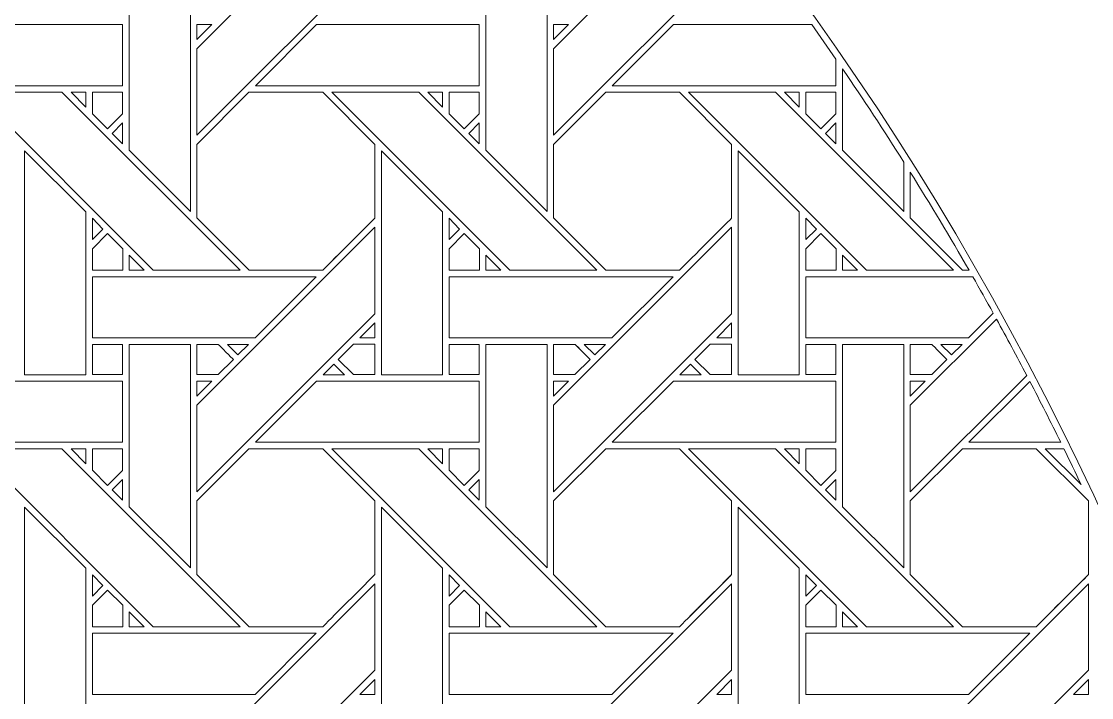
# Model space of a CAD drawing. Header units: inches. Extents: x 3.4 to 21.4, y 0.1 to 18.1.
# Drawn here: x 16.898 to 19.744, y 11.99 to 13.789 of the extents above; entities that cross this region are included whole.
import ezdxf

# ---------------------------------------------------------------- set-up
doc = ezdxf.new("R2010")
doc.units = ezdxf.units.IN
doc.header["$MEASUREMENT"] = 0
doc.layers.add('Design', color=7, linetype='Continuous', lineweight=0)

msp = doc.modelspace()

# ---------------------------------------------------------------- linework, layer by layer
at = {"layer": 'Design'}
for points, knots in [([(12.3829, 18.0948), (7.4123, 18.0948), (3.3829, 14.0653), (3.3829, 9.0948), (3.3829, 4.1242), (7.4123, 0.0948), (12.3829, 0.0948), (17.3534, 0.0948), (21.3829, 4.1242), (21.3829, 9.0948), (21.3829, 14.0653), (17.3534, 18.0948), (12.3829, 18.0948)], [0, 0, 0, 0, 1, 1, 1, 2, 2, 2, 3, 3, 3, 4, 4, 4, 4]), ([(12.3829, 17.2202), (7.8953, 17.2202), (4.2574, 13.5823), (4.2574, 9.0948), (4.2574, 4.6072), (7.8953, 0.9693), (12.3829, 0.9693), (16.8704, 0.9693), (20.5083, 4.6072), (20.5083, 9.0948), (20.5083, 13.5823), (16.8704, 17.2202), (12.3829, 17.2202)], [0, 0, 0, 0, 1, 1, 1, 2, 2, 2, 3, 3, 3, 4, 4, 4, 4]), ([(17.8377, 13.9603), (17.8377, 13.9603), (17.364, 13.4866), (17.364, 13.4866), (17.364, 13.4866), (17.364, 13.7167), (17.364, 13.7167), (17.364, 13.7167), (17.8377, 14.1903), (17.8377, 14.1903), (17.8377, 14.1903), (17.8377, 13.9603), (17.8377, 13.9603)], [0, 0, 0, 0, 1, 1, 1, 2, 2, 2, 3, 3, 3, 4, 4, 4, 4]), ([(18.7864, 14.0676), (18.7864, 14.0676), (18.7864, 13.9603), (18.7864, 13.9603), (18.7864, 13.9603), (18.3128, 13.4866), (18.3128, 13.4866), (18.3128, 13.4866), (18.3128, 13.7167), (18.3128, 13.7167), (18.3128, 13.7167), (18.7324, 14.1363), (18.7324, 14.1363), (18.7505, 14.1135), (18.7685, 14.0906), (18.7864, 14.0676)], [0, 0, 0, 0, 1, 1, 1, 2, 2, 2, 3, 3, 3, 4, 4, 4, 5, 5, 5, 5]), ([(17.184, 13.4466), (17.184, 13.4466), (17.184, 13.8788), (17.184, 13.8788), (17.184, 13.8788), (17.3469, 13.8788), (17.3469, 13.8788), (17.3469, 13.8788), (17.3469, 13.2837), (17.3469, 13.2837), (17.3469, 13.2837), (17.184, 13.4466), (17.184, 13.4466)], [0, 0, 0, 0, 1, 1, 1, 2, 2, 2, 3, 3, 3, 4, 4, 4, 4]), ([(18.2956, 13.2837), (18.2956, 13.2837), (18.1327, 13.4466), (18.1327, 13.4466), (18.1327, 13.4466), (18.1327, 13.8788), (18.1327, 13.8788), (18.1327, 13.8788), (18.2956, 13.8788), (18.2956, 13.8788), (18.2956, 13.8788), (18.2956, 13.2837), (18.2956, 13.2837)], [0, 0, 0, 0, 1, 1, 1, 2, 2, 2, 3, 3, 3, 4, 4, 4, 4]), ([(17.1664, 13.7809), (17.1664, 13.7809), (17.1664, 13.6181), (17.1664, 13.6181), (17.1664, 13.6181), (16.5711, 13.6181), (16.5711, 13.6181), (16.5711, 13.6181), (16.734, 13.7809), (16.734, 13.7809), (16.734, 13.7809), (17.1664, 13.7809), (17.1664, 13.7809)], [0, 0, 0, 0, 1, 1, 1, 2, 2, 2, 3, 3, 3, 4, 4, 4, 4]), ([(17.4039, 13.7809), (17.4039, 13.7809), (17.364, 13.7411), (17.364, 13.7411), (17.364, 13.7411), (17.364, 13.7809), (17.364, 13.7809), (17.364, 13.7809), (17.4039, 13.7809), (17.4039, 13.7809)], [0, 0, 0, 0, 1, 1, 1, 2, 2, 2, 3, 3, 3, 3]), ([(18.1152, 13.7809), (18.1152, 13.7809), (18.1152, 13.6181), (18.1152, 13.6181), (18.1152, 13.6181), (17.5199, 13.6181), (17.5199, 13.6181), (17.5199, 13.6181), (17.6827, 13.7809), (17.6827, 13.7809), (17.6827, 13.7809), (18.1152, 13.7809), (18.1152, 13.7809)], [0, 0, 0, 0, 1, 1, 1, 2, 2, 2, 3, 3, 3, 4, 4, 4, 4]), ([(18.3526, 13.7809), (18.3526, 13.7809), (18.3128, 13.7411), (18.3128, 13.7411), (18.3128, 13.7411), (18.3128, 13.7809), (18.3128, 13.7809), (18.3128, 13.7809), (18.3526, 13.7809), (18.3526, 13.7809)], [0, 0, 0, 0, 1, 1, 1, 2, 2, 2, 3, 3, 3, 3]), ([(19.0639, 13.6888), (19.0639, 13.6888), (19.0639, 13.6181), (19.0639, 13.6181), (19.0639, 13.6181), (18.4686, 13.6181), (18.4686, 13.6181), (18.4686, 13.6181), (18.6314, 13.7809), (18.6314, 13.7809), (18.6314, 13.7809), (18.9996, 13.7809), (18.9996, 13.7809), (19.0212, 13.7504), (19.0426, 13.7197), (19.0639, 13.6888)], [0, 0, 0, 0, 1, 1, 1, 2, 2, 2, 3, 3, 3, 4, 4, 4, 5, 5, 5, 5]), ([(19.0814, 13.6632), (19.1372, 13.5816), (19.1915, 13.4989), (19.2443, 13.4152), (19.2443, 13.4152), (19.2443, 13.2837), (19.2443, 13.2837), (19.2443, 13.2837), (19.0814, 13.4466), (19.0814, 13.4466), (19.0814, 13.4466), (19.0814, 13.6632), (19.0814, 13.6632)], [0, 0, 0, 0, 1, 1, 1, 2, 2, 2, 3, 3, 3, 4, 4, 4, 4]), ([(17.479, 13.1273), (17.479, 13.1273), (17.248, 13.1273), (17.248, 13.1273), (17.248, 13.1273), (16.7745, 13.601), (16.7745, 13.601), (16.7745, 13.601), (17.0054, 13.601), (17.0054, 13.601), (17.0054, 13.601), (17.479, 13.1273), (17.479, 13.1273)], [0, 0, 0, 0, 1, 1, 1, 2, 2, 2, 3, 3, 3, 4, 4, 4, 4]), ([(17.0295, 13.601), (17.0295, 13.601), (17.069, 13.601), (17.069, 13.601), (17.069, 13.601), (17.069, 13.5611), (17.069, 13.5611), (17.069, 13.5611), (17.0295, 13.601), (17.0295, 13.601)], [0, 0, 0, 0, 1, 1, 1, 2, 2, 2, 3, 3, 3, 3]), ([(17.1665, 13.601), (17.1665, 13.601), (17.1665, 13.5434), (17.1665, 13.5434), (17.1665, 13.5434), (17.1265, 13.5035), (17.1265, 13.5035), (17.1265, 13.5035), (17.0862, 13.5438), (17.0862, 13.5438), (17.0862, 13.5438), (17.0862, 13.601), (17.0862, 13.601), (17.0862, 13.601), (17.1665, 13.601), (17.1665, 13.601)], [0, 0, 0, 0, 1, 1, 1, 2, 2, 2, 3, 3, 3, 4, 4, 4, 5, 5, 5, 5]), ([(17.1265, 13.5035), (17.1265, 13.5035), (17.0862, 13.5438), (17.0862, 13.5438), (17.0862, 13.5438), (17.0862, 13.601), (17.0862, 13.601), (17.0862, 13.601), (17.1665, 13.601), (17.1665, 13.601), (17.1665, 13.601), (17.1665, 13.5434), (17.1665, 13.5434), (17.1665, 13.5434), (17.1265, 13.5035), (17.1265, 13.5035)], [0, 0, 0, 0, 1, 1, 1, 2, 2, 2, 3, 3, 3, 4, 4, 4, 5, 5, 5, 5]), ([(17.5028, 13.601), (17.5028, 13.601), (17.699, 13.601), (17.699, 13.601), (17.699, 13.601), (17.8377, 13.4623), (17.8377, 13.4623), (17.8377, 13.4623), (17.8377, 13.2661), (17.8377, 13.2661), (17.8199, 13.2481), (17.708, 13.1364), (17.699, 13.1274), (17.699, 13.1274), (17.5033, 13.1274), (17.5033, 13.1274), (17.5033, 13.1274), (17.3641, 13.2666), (17.3641, 13.2666), (17.3641, 13.2666), (17.3641, 13.4623), (17.3641, 13.4623), (17.3641, 13.4623), (17.5028, 13.601), (17.5028, 13.601)], [0, 0, 0, 0, 1, 1, 1, 2, 2, 2, 3, 3, 3, 4, 4, 4, 5, 5, 5, 6, 6, 6, 7, 7, 7, 8, 8, 8, 8]), ([(17.8377, 13.2661), (17.8201, 13.2483), (17.7081, 13.1365), (17.699, 13.1274), (17.699, 13.1274), (17.5033, 13.1274), (17.5033, 13.1274), (17.5033, 13.1274), (17.3641, 13.2666), (17.3641, 13.2666), (17.3641, 13.2666), (17.3641, 13.4623), (17.3641, 13.4623), (17.3641, 13.4623), (17.5028, 13.601), (17.5028, 13.601), (17.5028, 13.601), (17.699, 13.601), (17.699, 13.601), (17.699, 13.601), (17.8377, 13.4623), (17.8377, 13.4623), (17.8377, 13.4623), (17.8377, 13.2661), (17.8377, 13.2661)], [0, 0, 0, 0, 1, 1, 1, 2, 2, 2, 3, 3, 3, 4, 4, 4, 5, 5, 5, 6, 6, 6, 7, 7, 7, 8, 8, 8, 8]), ([(18.4278, 13.1273), (18.4278, 13.1273), (18.1968, 13.1273), (18.1968, 13.1273), (18.1968, 13.1273), (17.7232, 13.601), (17.7232, 13.601), (17.7232, 13.601), (17.9541, 13.601), (17.9541, 13.601), (17.9541, 13.601), (18.4278, 13.1273), (18.4278, 13.1273)], [0, 0, 0, 0, 1, 1, 1, 2, 2, 2, 3, 3, 3, 4, 4, 4, 4]), ([(18.0177, 13.601), (18.0177, 13.601), (18.0177, 13.5611), (18.0177, 13.5611), (18.0177, 13.5611), (17.9783, 13.601), (17.9783, 13.601), (17.9783, 13.601), (18.0177, 13.601), (18.0177, 13.601)], [0, 0, 0, 0, 1, 1, 1, 2, 2, 2, 3, 3, 3, 3]), ([(18.1152, 13.601), (18.1152, 13.601), (18.1152, 13.5434), (18.1152, 13.5434), (18.1152, 13.5434), (18.0753, 13.5035), (18.0753, 13.5035), (18.0753, 13.5035), (18.0349, 13.5438), (18.0349, 13.5438), (18.0349, 13.5438), (18.0349, 13.601), (18.0349, 13.601), (18.0349, 13.601), (18.1152, 13.601), (18.1152, 13.601)], [0, 0, 0, 0, 1, 1, 1, 2, 2, 2, 3, 3, 3, 4, 4, 4, 5, 5, 5, 5]), ([(18.0753, 13.5035), (18.0753, 13.5035), (18.0349, 13.5438), (18.0349, 13.5438), (18.0349, 13.5438), (18.0349, 13.601), (18.0349, 13.601), (18.0349, 13.601), (18.1152, 13.601), (18.1152, 13.601), (18.1152, 13.601), (18.1152, 13.5434), (18.1152, 13.5434), (18.1152, 13.5434), (18.0753, 13.5035), (18.0753, 13.5035)], [0, 0, 0, 0, 1, 1, 1, 2, 2, 2, 3, 3, 3, 4, 4, 4, 5, 5, 5, 5]), ([(18.7865, 13.4623), (18.7865, 13.4623), (18.7865, 13.2661), (18.7865, 13.2661), (18.7687, 13.2481), (18.6567, 13.1364), (18.6478, 13.1274), (18.6478, 13.1274), (18.4521, 13.1274), (18.4521, 13.1274), (18.4521, 13.1274), (18.3128, 13.2666), (18.3128, 13.2666), (18.3128, 13.2666), (18.3128, 13.4623), (18.3128, 13.4623), (18.3128, 13.4623), (18.4515, 13.601), (18.4515, 13.601), (18.4515, 13.601), (18.6477, 13.601), (18.6477, 13.601), (18.6477, 13.601), (18.7865, 13.4623), (18.7865, 13.4623)], [0, 0, 0, 0, 1, 1, 1, 2, 2, 2, 3, 3, 3, 4, 4, 4, 5, 5, 5, 6, 6, 6, 7, 7, 7, 8, 8, 8, 8]), ([(18.7865, 13.4623), (18.7865, 13.4623), (18.7865, 13.2661), (18.7865, 13.2661), (18.7687, 13.2481), (18.6567, 13.1364), (18.6478, 13.1274), (18.6478, 13.1274), (18.4521, 13.1274), (18.4521, 13.1274), (18.4521, 13.1274), (18.3128, 13.2666), (18.3128, 13.2666), (18.3128, 13.2666), (18.3128, 13.4623), (18.3128, 13.4623), (18.3128, 13.4623), (18.4515, 13.601), (18.4515, 13.601), (18.4515, 13.601), (18.6477, 13.601), (18.6477, 13.601), (18.6477, 13.601), (18.7865, 13.4623), (18.7865, 13.4623)], [0, 0, 0, 0, 1, 1, 1, 2, 2, 2, 3, 3, 3, 4, 4, 4, 5, 5, 5, 6, 6, 6, 7, 7, 7, 8, 8, 8, 8]), ([(19.3765, 13.1273), (19.3765, 13.1273), (19.1455, 13.1273), (19.1455, 13.1273), (19.1455, 13.1273), (18.6719, 13.601), (18.6719, 13.601), (18.6719, 13.601), (18.9029, 13.601), (18.9029, 13.601), (18.9029, 13.601), (19.3765, 13.1273), (19.3765, 13.1273)], [0, 0, 0, 0, 1, 1, 1, 2, 2, 2, 3, 3, 3, 4, 4, 4, 4]), ([(18.927, 13.601), (18.927, 13.601), (18.9664, 13.601), (18.9664, 13.601), (18.9664, 13.601), (18.9664, 13.5611), (18.9664, 13.5611), (18.9664, 13.5611), (18.927, 13.601), (18.927, 13.601)], [0, 0, 0, 0, 1, 1, 1, 2, 2, 2, 3, 3, 3, 3]), ([(19.0639, 13.5434), (19.0639, 13.5434), (19.024, 13.5035), (19.024, 13.5035), (19.024, 13.5035), (18.9837, 13.5438), (18.9837, 13.5438), (18.9837, 13.5438), (18.9837, 13.601), (18.9837, 13.601), (18.9837, 13.601), (19.0639, 13.601), (19.0639, 13.601), (19.0639, 13.601), (19.0639, 13.5434), (19.0639, 13.5434)], [0, 0, 0, 0, 1, 1, 1, 2, 2, 2, 3, 3, 3, 4, 4, 4, 5, 5, 5, 5]), ([(19.0639, 13.5434), (19.0639, 13.5434), (19.024, 13.5035), (19.024, 13.5035), (19.024, 13.5035), (18.9837, 13.5438), (18.9837, 13.5438), (18.9837, 13.5438), (18.9837, 13.601), (18.9837, 13.601), (18.9837, 13.601), (19.0639, 13.601), (19.0639, 13.601), (19.0639, 13.601), (19.0639, 13.5434), (19.0639, 13.5434)], [0, 0, 0, 0, 1, 1, 1, 2, 2, 2, 3, 3, 3, 4, 4, 4, 5, 5, 5, 5]), ([(17.1664, 13.5191), (17.1664, 13.5191), (17.1664, 13.464), (17.1664, 13.464), (17.1664, 13.464), (17.1387, 13.4913), (17.1387, 13.4913), (17.1387, 13.4913), (17.1664, 13.5191), (17.1664, 13.5191)], [0, 0, 0, 0, 1, 1, 1, 2, 2, 2, 3, 3, 3, 3]), ([(18.1152, 13.5191), (18.1152, 13.5191), (18.1152, 13.464), (18.1152, 13.464), (18.1152, 13.464), (18.0874, 13.4913), (18.0874, 13.4913), (18.0874, 13.4913), (18.1152, 13.5191), (18.1152, 13.5191)], [0, 0, 0, 0, 1, 1, 1, 2, 2, 2, 3, 3, 3, 3]), ([(19.0361, 13.4913), (19.0361, 13.4913), (19.0639, 13.5191), (19.0639, 13.5191), (19.0639, 13.5191), (19.0639, 13.464), (19.0639, 13.464), (19.0639, 13.464), (19.0361, 13.4913), (19.0361, 13.4913)], [0, 0, 0, 0, 1, 1, 1, 2, 2, 2, 3, 3, 3, 3]), ([(16.9061, 12.8493), (16.9061, 12.8493), (16.9061, 13.4452), (16.9061, 13.4452), (16.9061, 13.4452), (17.0689, 13.283), (17.0689, 13.283), (17.0689, 13.283), (17.0689, 12.8493), (17.0689, 12.8493), (17.0689, 12.8493), (16.9061, 12.8493), (16.9061, 12.8493)], [0, 0, 0, 0, 1, 1, 1, 2, 2, 2, 3, 3, 3, 4, 4, 4, 4]), ([(17.8548, 12.8493), (17.8548, 12.8493), (17.8548, 13.4452), (17.8548, 13.4452), (17.8548, 13.4452), (18.0176, 13.283), (18.0176, 13.283), (18.0176, 13.283), (18.0176, 12.8493), (18.0176, 12.8493), (18.0176, 12.8493), (17.8548, 12.8493), (17.8548, 12.8493)], [0, 0, 0, 0, 1, 1, 1, 2, 2, 2, 3, 3, 3, 4, 4, 4, 4]), ([(18.9663, 12.8493), (18.9663, 12.8493), (18.8036, 12.8493), (18.8036, 12.8493), (18.8036, 12.8493), (18.8036, 13.4452), (18.8036, 13.4452), (18.8036, 13.4452), (18.9663, 13.283), (18.9663, 13.283), (18.9663, 13.283), (18.9663, 12.8493), (18.9663, 12.8493)], [0, 0, 0, 0, 1, 1, 1, 2, 2, 2, 3, 3, 3, 4, 4, 4, 4]), ([(19.4179, 13.1274), (19.4179, 13.1274), (19.4008, 13.1274), (19.4008, 13.1274), (19.4008, 13.1274), (19.2615, 13.2666), (19.2615, 13.2666), (19.2615, 13.2666), (19.2615, 13.388), (19.2615, 13.388), (19.3152, 13.3022), (19.3673, 13.2153), (19.4179, 13.1274)], [0, 0, 0, 0, 1, 1, 1, 2, 2, 2, 3, 3, 3, 4, 4, 4, 4]), ([(19.2615, 13.388), (19.3152, 13.3022), (19.3673, 13.2153), (19.4179, 13.1274), (19.4179, 13.1274), (19.4008, 13.1274), (19.4008, 13.1274), (19.4008, 13.1274), (19.2615, 13.2666), (19.2615, 13.2666), (19.2615, 13.2666), (19.2615, 13.388), (19.2615, 13.388)], [0, 0, 0, 0, 1, 1, 1, 2, 2, 2, 3, 3, 3, 4, 4, 4, 4]), ([(17.0862, 13.2088), (17.0862, 13.2088), (17.0862, 13.2655), (17.0862, 13.2655), (17.0862, 13.2655), (17.1144, 13.2369), (17.1144, 13.2369), (17.1144, 13.2369), (17.0862, 13.2088), (17.0862, 13.2088)], [0, 0, 0, 0, 1, 1, 1, 2, 2, 2, 3, 3, 3, 3]), ([(18.0349, 13.2088), (18.0349, 13.2088), (18.0349, 13.2655), (18.0349, 13.2655), (18.0349, 13.2655), (18.0631, 13.2369), (18.0631, 13.2369), (18.0631, 13.2369), (18.0349, 13.2088), (18.0349, 13.2088)], [0, 0, 0, 0, 1, 1, 1, 2, 2, 2, 3, 3, 3, 3]), ([(18.9836, 13.2088), (18.9836, 13.2088), (18.9836, 13.2655), (18.9836, 13.2655), (18.9836, 13.2655), (19.0118, 13.2369), (19.0118, 13.2369), (19.0118, 13.2369), (18.9836, 13.2088), (18.9836, 13.2088)], [0, 0, 0, 0, 1, 1, 1, 2, 2, 2, 3, 3, 3, 3]), ([(17.8377, 13.0116), (17.8377, 13.0116), (17.364, 12.5379), (17.364, 12.5379), (17.364, 12.5379), (17.364, 12.768), (17.364, 12.768), (17.364, 12.768), (17.8377, 13.2416), (17.8377, 13.2416), (17.8377, 13.2416), (17.8377, 13.0116), (17.8377, 13.0116)], [0, 0, 0, 0, 1, 1, 1, 2, 2, 2, 3, 3, 3, 4, 4, 4, 4]), ([(18.7864, 13.0116), (18.7864, 13.0116), (18.3128, 12.5379), (18.3128, 12.5379), (18.3128, 12.5379), (18.3128, 12.768), (18.3128, 12.768), (18.3128, 12.768), (18.7864, 13.2416), (18.7864, 13.2416), (18.7864, 13.2416), (18.7864, 13.0116), (18.7864, 13.0116)], [0, 0, 0, 0, 1, 1, 1, 2, 2, 2, 3, 3, 3, 4, 4, 4, 4]), ([(17.0862, 13.1271), (17.0862, 13.1271), (17.0862, 13.1844), (17.0862, 13.1844), (17.0862, 13.1844), (17.1265, 13.2247), (17.1265, 13.2247), (17.1265, 13.2247), (17.1669, 13.1844), (17.1669, 13.1844), (17.1669, 13.1844), (17.1669, 13.1271), (17.1669, 13.1271), (17.1669, 13.1271), (17.0862, 13.1271), (17.0862, 13.1271)], [0, 0, 0, 0, 1, 1, 1, 2, 2, 2, 3, 3, 3, 4, 4, 4, 5, 5, 5, 5]), ([(17.1265, 13.2247), (17.1265, 13.2247), (17.1669, 13.1844), (17.1669, 13.1844), (17.1669, 13.1844), (17.1669, 13.1271), (17.1669, 13.1271), (17.1669, 13.1271), (17.0862, 13.1271), (17.0862, 13.1271), (17.0862, 13.1271), (17.0862, 13.1844), (17.0862, 13.1844), (17.0862, 13.1844), (17.1265, 13.2247), (17.1265, 13.2247)], [0, 0, 0, 0, 1, 1, 1, 2, 2, 2, 3, 3, 3, 4, 4, 4, 5, 5, 5, 5]), ([(18.0349, 13.1271), (18.0349, 13.1271), (18.0349, 13.1844), (18.0349, 13.1844), (18.0349, 13.1844), (18.0753, 13.2247), (18.0753, 13.2247), (18.0753, 13.2247), (18.1156, 13.1844), (18.1156, 13.1844), (18.1156, 13.1844), (18.1156, 13.1271), (18.1156, 13.1271), (18.1156, 13.1271), (18.0349, 13.1271), (18.0349, 13.1271)], [0, 0, 0, 0, 1, 1, 1, 2, 2, 2, 3, 3, 3, 4, 4, 4, 5, 5, 5, 5]), ([(18.0753, 13.2247), (18.0753, 13.2247), (18.1156, 13.1844), (18.1156, 13.1844), (18.1156, 13.1844), (18.1156, 13.1271), (18.1156, 13.1271), (18.1156, 13.1271), (18.0349, 13.1271), (18.0349, 13.1271), (18.0349, 13.1271), (18.0349, 13.1844), (18.0349, 13.1844), (18.0349, 13.1844), (18.0753, 13.2247), (18.0753, 13.2247)], [0, 0, 0, 0, 1, 1, 1, 2, 2, 2, 3, 3, 3, 4, 4, 4, 5, 5, 5, 5]), ([(18.9837, 13.1271), (18.9837, 13.1271), (18.9837, 13.1844), (18.9837, 13.1844), (18.9837, 13.1844), (19.024, 13.2247), (19.024, 13.2247), (19.024, 13.2247), (19.0643, 13.1844), (19.0643, 13.1844), (19.0643, 13.1844), (19.0643, 13.1271), (19.0643, 13.1271), (19.0643, 13.1271), (18.9837, 13.1271), (18.9837, 13.1271)], [0, 0, 0, 0, 1, 1, 1, 2, 2, 2, 3, 3, 3, 4, 4, 4, 5, 5, 5, 5]), ([(18.9837, 13.1844), (18.9837, 13.1844), (19.024, 13.2247), (19.024, 13.2247), (19.024, 13.2247), (19.0643, 13.1844), (19.0643, 13.1844), (19.0643, 13.1844), (19.0643, 13.1271), (19.0643, 13.1271), (19.0643, 13.1271), (18.9837, 13.1271), (18.9837, 13.1271), (18.9837, 13.1271), (18.9837, 13.1844), (18.9837, 13.1844)], [0, 0, 0, 0, 1, 1, 1, 2, 2, 2, 3, 3, 3, 4, 4, 4, 5, 5, 5, 5]), ([(17.1841, 13.1273), (17.1841, 13.1273), (17.1841, 13.1671), (17.1841, 13.1671), (17.1841, 13.1671), (17.2238, 13.1273), (17.2238, 13.1273), (17.2238, 13.1273), (17.1841, 13.1273), (17.1841, 13.1273)], [0, 0, 0, 0, 1, 1, 1, 2, 2, 2, 3, 3, 3, 3]), ([(18.1328, 13.1273), (18.1328, 13.1273), (18.1328, 13.1671), (18.1328, 13.1671), (18.1328, 13.1671), (18.1725, 13.1273), (18.1725, 13.1273), (18.1725, 13.1273), (18.1328, 13.1273), (18.1328, 13.1273)], [0, 0, 0, 0, 1, 1, 1, 2, 2, 2, 3, 3, 3, 3]), ([(19.1213, 13.1273), (19.1213, 13.1273), (19.0815, 13.1273), (19.0815, 13.1273), (19.0815, 13.1273), (19.0815, 13.1671), (19.0815, 13.1671), (19.0815, 13.1671), (19.1213, 13.1273), (19.1213, 13.1273)], [0, 0, 0, 0, 1, 1, 1, 2, 2, 2, 3, 3, 3, 3]), ([(17.5191, 12.9474), (17.5191, 12.9474), (17.0862, 12.9474), (17.0862, 12.9474), (17.0862, 12.9474), (17.0862, 13.1101), (17.0862, 13.1101), (17.0862, 13.1101), (17.6819, 13.1101), (17.6819, 13.1101), (17.6819, 13.1101), (17.5191, 12.9474), (17.5191, 12.9474)], [0, 0, 0, 0, 1, 1, 1, 2, 2, 2, 3, 3, 3, 4, 4, 4, 4]), ([(18.6306, 13.1101), (18.6306, 13.1101), (18.4679, 12.9474), (18.4679, 12.9474), (18.4679, 12.9474), (18.0349, 12.9474), (18.0349, 12.9474), (18.0349, 12.9474), (18.0349, 13.1101), (18.0349, 13.1101), (18.0349, 13.1101), (18.6306, 13.1101), (18.6306, 13.1101)], [0, 0, 0, 0, 1, 1, 1, 2, 2, 2, 3, 3, 3, 4, 4, 4, 4]), ([(19.4822, 13.013), (19.4822, 13.013), (19.4166, 12.9474), (19.4166, 12.9474), (19.4166, 12.9474), (18.9836, 12.9474), (18.9836, 12.9474), (18.9836, 12.9474), (18.9836, 13.1101), (18.9836, 13.1101), (18.9836, 13.1101), (19.4277, 13.1101), (19.4277, 13.1101), (19.4461, 13.0778), (19.4642, 13.0455), (19.4822, 13.013)], [0, 0, 0, 0, 1, 1, 1, 2, 2, 2, 3, 3, 3, 4, 4, 4, 5, 5, 5, 5]), ([(17.8377, 12.9872), (17.8377, 12.9872), (17.8377, 12.9474), (17.8377, 12.9474), (17.8377, 12.9474), (17.7979, 12.9474), (17.7979, 12.9474), (17.7979, 12.9474), (17.8377, 12.9872), (17.8377, 12.9872)], [0, 0, 0, 0, 1, 1, 1, 2, 2, 2, 3, 3, 3, 3]), ([(18.7864, 12.9474), (18.7864, 12.9474), (18.7467, 12.9474), (18.7467, 12.9474), (18.7467, 12.9474), (18.7864, 12.9872), (18.7864, 12.9872), (18.7864, 12.9872), (18.7864, 12.9474), (18.7864, 12.9474)], [0, 0, 0, 0, 1, 1, 1, 2, 2, 2, 3, 3, 3, 3]), ([(19.5712, 12.8476), (19.5712, 12.8476), (19.2615, 12.5379), (19.2615, 12.5379), (19.2615, 12.5379), (19.2615, 12.768), (19.2615, 12.768), (19.2615, 12.768), (19.4908, 12.9973), (19.4908, 12.9973), (19.5181, 12.9477), (19.5449, 12.8978), (19.5712, 12.8476)], [0, 0, 0, 0, 1, 1, 1, 2, 2, 2, 3, 3, 3, 4, 4, 4, 4]), ([(17.1665, 12.8494), (17.1665, 12.8494), (17.0862, 12.8494), (17.0862, 12.8494), (17.0862, 12.8494), (17.0862, 12.9301), (17.0862, 12.9301), (17.0862, 12.9301), (17.1665, 12.9301), (17.1665, 12.9301), (17.1665, 12.9301), (17.1665, 12.8494), (17.1665, 12.8494)], [0, 0, 0, 0, 1, 1, 1, 2, 2, 2, 3, 3, 3, 4, 4, 4, 4]), ([(17.1665, 12.8494), (17.1665, 12.8494), (17.0862, 12.8494), (17.0862, 12.8494), (17.0862, 12.8494), (17.0862, 12.9301), (17.0862, 12.9301), (17.0862, 12.9301), (17.1665, 12.9301), (17.1665, 12.9301), (17.1665, 12.9301), (17.1665, 12.8494), (17.1665, 12.8494)], [0, 0, 0, 0, 1, 1, 1, 2, 2, 2, 3, 3, 3, 4, 4, 4, 4]), ([(17.184, 12.4979), (17.184, 12.4979), (17.184, 12.9301), (17.184, 12.9301), (17.184, 12.9301), (17.3469, 12.9301), (17.3469, 12.9301), (17.3469, 12.9301), (17.3469, 12.335), (17.3469, 12.335), (17.3469, 12.335), (17.184, 12.4979), (17.184, 12.4979)], [0, 0, 0, 0, 1, 1, 1, 2, 2, 2, 3, 3, 3, 4, 4, 4, 4]), ([(17.4211, 12.9301), (17.4263, 12.925), (17.457, 12.8942), (17.4615, 12.8898), (17.4615, 12.8898), (17.421, 12.8494), (17.421, 12.8494), (17.421, 12.8494), (17.3641, 12.8494), (17.3641, 12.8494), (17.3641, 12.8494), (17.3641, 12.9301), (17.3641, 12.9301), (17.3641, 12.9301), (17.4211, 12.9301), (17.4211, 12.9301)], [0, 0, 0, 0, 1, 1, 1, 2, 2, 2, 3, 3, 3, 4, 4, 4, 5, 5, 5, 5]), ([(17.4615, 12.8898), (17.4615, 12.8898), (17.421, 12.8494), (17.421, 12.8494), (17.421, 12.8494), (17.3641, 12.8494), (17.3641, 12.8494), (17.3641, 12.8494), (17.3641, 12.9301), (17.3641, 12.9301), (17.3641, 12.9301), (17.4211, 12.9301), (17.4211, 12.9301), (17.4263, 12.925), (17.457, 12.8942), (17.4615, 12.8898)], [0, 0, 0, 0, 1, 1, 1, 2, 2, 2, 3, 3, 3, 4, 4, 4, 5, 5, 5, 5]), ([(17.4455, 12.9301), (17.4455, 12.9301), (17.5019, 12.9301), (17.5019, 12.9301), (17.5019, 12.9301), (17.4736, 12.9019), (17.4736, 12.9019), (17.4736, 12.9019), (17.4455, 12.9301), (17.4455, 12.9301)], [0, 0, 0, 0, 1, 1, 1, 2, 2, 2, 3, 3, 3, 3]), ([(17.7806, 12.8494), (17.7806, 12.8494), (17.7403, 12.8897), (17.7403, 12.8897), (17.7403, 12.8897), (17.7807, 12.9302), (17.7807, 12.9302), (17.7807, 12.9302), (17.8377, 12.9302), (17.8377, 12.9302), (17.8377, 12.9302), (17.8377, 12.8494), (17.8377, 12.8494), (17.8377, 12.8494), (17.7806, 12.8494), (17.7806, 12.8494)], [0, 0, 0, 0, 1, 1, 1, 2, 2, 2, 3, 3, 3, 4, 4, 4, 5, 5, 5, 5]), ([(17.8377, 12.8494), (17.8377, 12.8494), (17.7806, 12.8494), (17.7806, 12.8494), (17.7806, 12.8494), (17.7403, 12.8897), (17.7403, 12.8897), (17.7403, 12.8897), (17.7807, 12.9302), (17.7807, 12.9302), (17.7807, 12.9302), (17.8377, 12.9302), (17.8377, 12.9302), (17.8377, 12.9302), (17.8377, 12.8494), (17.8377, 12.8494)], [0, 0, 0, 0, 1, 1, 1, 2, 2, 2, 3, 3, 3, 4, 4, 4, 5, 5, 5, 5]), ([(18.0349, 12.9301), (18.0349, 12.9301), (18.1152, 12.9301), (18.1152, 12.9301), (18.1152, 12.9301), (18.1152, 12.8494), (18.1152, 12.8494), (18.1152, 12.8494), (18.0349, 12.8494), (18.0349, 12.8494), (18.0349, 12.8494), (18.0349, 12.9301), (18.0349, 12.9301)], [0, 0, 0, 0, 1, 1, 1, 2, 2, 2, 3, 3, 3, 4, 4, 4, 4]), ([(18.0349, 12.8494), (18.0349, 12.8494), (18.0349, 12.9301), (18.0349, 12.9301), (18.0349, 12.9301), (18.1152, 12.9301), (18.1152, 12.9301), (18.1152, 12.9301), (18.1152, 12.8494), (18.1152, 12.8494), (18.1152, 12.8494), (18.0349, 12.8494), (18.0349, 12.8494)], [0, 0, 0, 0, 1, 1, 1, 2, 2, 2, 3, 3, 3, 4, 4, 4, 4]), ([(18.1327, 12.4979), (18.1327, 12.4979), (18.1327, 12.9301), (18.1327, 12.9301), (18.1327, 12.9301), (18.2956, 12.9301), (18.2956, 12.9301), (18.2956, 12.9301), (18.2956, 12.335), (18.2956, 12.335), (18.2956, 12.335), (18.1327, 12.4979), (18.1327, 12.4979)], [0, 0, 0, 0, 1, 1, 1, 2, 2, 2, 3, 3, 3, 4, 4, 4, 4]), ([(18.3128, 12.8494), (18.3128, 12.8494), (18.3128, 12.9301), (18.3128, 12.9301), (18.3128, 12.9301), (18.3699, 12.9301), (18.3699, 12.9301), (18.375, 12.925), (18.4058, 12.8942), (18.4102, 12.8898), (18.4102, 12.8898), (18.3698, 12.8494), (18.3698, 12.8494), (18.3698, 12.8494), (18.3128, 12.8494), (18.3128, 12.8494)], [0, 0, 0, 0, 1, 1, 1, 2, 2, 2, 3, 3, 3, 4, 4, 4, 5, 5, 5, 5]), ([(18.4102, 12.8898), (18.4102, 12.8898), (18.3698, 12.8494), (18.3698, 12.8494), (18.3698, 12.8494), (18.3128, 12.8494), (18.3128, 12.8494), (18.3128, 12.8494), (18.3128, 12.9301), (18.3128, 12.9301), (18.3128, 12.9301), (18.3699, 12.9301), (18.3699, 12.9301), (18.3752, 12.9248), (18.406, 12.894), (18.4102, 12.8898)], [0, 0, 0, 0, 1, 1, 1, 2, 2, 2, 3, 3, 3, 4, 4, 4, 5, 5, 5, 5]), ([(18.3942, 12.9301), (18.3942, 12.9301), (18.4507, 12.9301), (18.4507, 12.9301), (18.4507, 12.9301), (18.4224, 12.9019), (18.4224, 12.9019), (18.4224, 12.9019), (18.3942, 12.9301), (18.3942, 12.9301)], [0, 0, 0, 0, 1, 1, 1, 2, 2, 2, 3, 3, 3, 3]), ([(18.7294, 12.8494), (18.7294, 12.8494), (18.689, 12.8897), (18.689, 12.8897), (18.689, 12.8897), (18.7294, 12.9302), (18.7294, 12.9302), (18.7294, 12.9302), (18.7865, 12.9302), (18.7865, 12.9302), (18.7865, 12.9302), (18.7865, 12.8494), (18.7865, 12.8494), (18.7865, 12.8494), (18.7294, 12.8494), (18.7294, 12.8494)], [0, 0, 0, 0, 1, 1, 1, 2, 2, 2, 3, 3, 3, 4, 4, 4, 5, 5, 5, 5]), ([(18.689, 12.8897), (18.689, 12.8897), (18.7294, 12.9302), (18.7294, 12.9302), (18.7294, 12.9302), (18.7865, 12.9302), (18.7865, 12.9302), (18.7865, 12.9302), (18.7865, 12.8494), (18.7865, 12.8494), (18.7865, 12.8494), (18.7294, 12.8494), (18.7294, 12.8494), (18.7294, 12.8494), (18.689, 12.8897), (18.689, 12.8897)], [0, 0, 0, 0, 1, 1, 1, 2, 2, 2, 3, 3, 3, 4, 4, 4, 5, 5, 5, 5]), ([(19.0639, 12.8494), (19.0639, 12.8494), (18.9837, 12.8494), (18.9837, 12.8494), (18.9837, 12.8494), (18.9837, 12.9301), (18.9837, 12.9301), (18.9837, 12.9301), (19.0639, 12.9301), (19.0639, 12.9301), (19.0639, 12.9301), (19.0639, 12.8494), (19.0639, 12.8494)], [0, 0, 0, 0, 1, 1, 1, 2, 2, 2, 3, 3, 3, 4, 4, 4, 4]), ([(19.0639, 12.8494), (19.0639, 12.8494), (18.9837, 12.8494), (18.9837, 12.8494), (18.9837, 12.8494), (18.9837, 12.9301), (18.9837, 12.9301), (18.9837, 12.9301), (19.0639, 12.9301), (19.0639, 12.9301), (19.0639, 12.9301), (19.0639, 12.8494), (19.0639, 12.8494)], [0, 0, 0, 0, 1, 1, 1, 2, 2, 2, 3, 3, 3, 4, 4, 4, 4]), ([(19.0814, 12.4979), (19.0814, 12.4979), (19.0814, 12.9301), (19.0814, 12.9301), (19.0814, 12.9301), (19.2443, 12.9301), (19.2443, 12.9301), (19.2443, 12.9301), (19.2443, 12.335), (19.2443, 12.335), (19.2443, 12.335), (19.0814, 12.4979), (19.0814, 12.4979)], [0, 0, 0, 0, 1, 1, 1, 2, 2, 2, 3, 3, 3, 4, 4, 4, 4]), ([(19.2615, 12.8494), (19.2615, 12.8494), (19.2615, 12.9301), (19.2615, 12.9301), (19.2615, 12.9301), (19.3186, 12.9301), (19.3186, 12.9301), (19.3237, 12.925), (19.3545, 12.8942), (19.3589, 12.8898), (19.3589, 12.8898), (19.3185, 12.8494), (19.3185, 12.8494), (19.3185, 12.8494), (19.2615, 12.8494), (19.2615, 12.8494)], [0, 0, 0, 0, 1, 1, 1, 2, 2, 2, 3, 3, 3, 4, 4, 4, 5, 5, 5, 5]), ([(19.3589, 12.8898), (19.3589, 12.8898), (19.3185, 12.8494), (19.3185, 12.8494), (19.3185, 12.8494), (19.2615, 12.8494), (19.2615, 12.8494), (19.2615, 12.8494), (19.2615, 12.9301), (19.2615, 12.9301), (19.2615, 12.9301), (19.3186, 12.9301), (19.3186, 12.9301), (19.3238, 12.9249), (19.3546, 12.8941), (19.3589, 12.8898)], [0, 0, 0, 0, 1, 1, 1, 2, 2, 2, 3, 3, 3, 4, 4, 4, 5, 5, 5, 5]), ([(19.3429, 12.9301), (19.3429, 12.9301), (19.3994, 12.9301), (19.3994, 12.9301), (19.3994, 12.9301), (19.3711, 12.9019), (19.3711, 12.9019), (19.3711, 12.9019), (19.3429, 12.9301), (19.3429, 12.9301)], [0, 0, 0, 0, 1, 1, 1, 2, 2, 2, 3, 3, 3, 3]), ([(17.7281, 12.8776), (17.7281, 12.8776), (17.7564, 12.8493), (17.7564, 12.8493), (17.7564, 12.8493), (17.6999, 12.8493), (17.6999, 12.8493), (17.6999, 12.8493), (17.7281, 12.8776), (17.7281, 12.8776)], [0, 0, 0, 0, 1, 1, 1, 2, 2, 2, 3, 3, 3, 3]), ([(18.7051, 12.8493), (18.7051, 12.8493), (18.6486, 12.8493), (18.6486, 12.8493), (18.6486, 12.8493), (18.6768, 12.8776), (18.6768, 12.8776), (18.6768, 12.8776), (18.7051, 12.8493), (18.7051, 12.8493)], [0, 0, 0, 0, 1, 1, 1, 2, 2, 2, 3, 3, 3, 3]), ([(17.1664, 12.8322), (17.1664, 12.8322), (17.1664, 12.6694), (17.1664, 12.6694), (17.1664, 12.6694), (16.5711, 12.6694), (16.5711, 12.6694), (16.5711, 12.6694), (16.734, 12.8322), (16.734, 12.8322), (16.734, 12.8322), (17.1664, 12.8322), (17.1664, 12.8322)], [0, 0, 0, 0, 1, 1, 1, 2, 2, 2, 3, 3, 3, 4, 4, 4, 4]), ([(17.4039, 12.8322), (17.4039, 12.8322), (17.364, 12.7924), (17.364, 12.7924), (17.364, 12.7924), (17.364, 12.8322), (17.364, 12.8322), (17.364, 12.8322), (17.4039, 12.8322), (17.4039, 12.8322)], [0, 0, 0, 0, 1, 1, 1, 2, 2, 2, 3, 3, 3, 3]), ([(18.1152, 12.8322), (18.1152, 12.8322), (18.1152, 12.6694), (18.1152, 12.6694), (18.1152, 12.6694), (17.5199, 12.6694), (17.5199, 12.6694), (17.5199, 12.6694), (17.6827, 12.8322), (17.6827, 12.8322), (17.6827, 12.8322), (18.1152, 12.8322), (18.1152, 12.8322)], [0, 0, 0, 0, 1, 1, 1, 2, 2, 2, 3, 3, 3, 4, 4, 4, 4]), ([(18.3526, 12.8322), (18.3526, 12.8322), (18.3128, 12.7924), (18.3128, 12.7924), (18.3128, 12.7924), (18.3128, 12.8322), (18.3128, 12.8322), (18.3128, 12.8322), (18.3526, 12.8322), (18.3526, 12.8322)], [0, 0, 0, 0, 1, 1, 1, 2, 2, 2, 3, 3, 3, 3]), ([(19.0639, 12.8322), (19.0639, 12.8322), (19.0639, 12.6694), (19.0639, 12.6694), (19.0639, 12.6694), (18.4686, 12.6694), (18.4686, 12.6694), (18.4686, 12.6694), (18.6314, 12.8322), (18.6314, 12.8322), (18.6314, 12.8322), (19.0639, 12.8322), (19.0639, 12.8322)], [0, 0, 0, 0, 1, 1, 1, 2, 2, 2, 3, 3, 3, 4, 4, 4, 4]), ([(19.3013, 12.8322), (19.3013, 12.8322), (19.2615, 12.7924), (19.2615, 12.7924), (19.2615, 12.7924), (19.2615, 12.8322), (19.2615, 12.8322), (19.2615, 12.8322), (19.3013, 12.8322), (19.3013, 12.8322)], [0, 0, 0, 0, 1, 1, 1, 2, 2, 2, 3, 3, 3, 3]), ([(19.6616, 12.6694), (19.6616, 12.6694), (19.4173, 12.6694), (19.4173, 12.6694), (19.4173, 12.6694), (19.5795, 12.8315), (19.5795, 12.8315), (19.6075, 12.7778), (19.6349, 12.7238), (19.6616, 12.6694)], [0, 0, 0, 0, 1, 1, 1, 2, 2, 2, 3, 3, 3, 3]), ([(17.479, 12.1786), (17.479, 12.1786), (17.248, 12.1786), (17.248, 12.1786), (17.248, 12.1786), (16.7745, 12.6522), (16.7745, 12.6522), (16.7745, 12.6522), (17.0054, 12.6522), (17.0054, 12.6522), (17.0054, 12.6522), (17.479, 12.1786), (17.479, 12.1786)], [0, 0, 0, 0, 1, 1, 1, 2, 2, 2, 3, 3, 3, 4, 4, 4, 4]), ([(17.0295, 12.6522), (17.0295, 12.6522), (17.069, 12.6522), (17.069, 12.6522), (17.069, 12.6522), (17.069, 12.6124), (17.069, 12.6124), (17.069, 12.6124), (17.0295, 12.6522), (17.0295, 12.6522)], [0, 0, 0, 0, 1, 1, 1, 2, 2, 2, 3, 3, 3, 3]), ([(17.1665, 12.6523), (17.1665, 12.6523), (17.1665, 12.5947), (17.1665, 12.5947), (17.1665, 12.5947), (17.1265, 12.5547), (17.1265, 12.5547), (17.1265, 12.5547), (17.0862, 12.5951), (17.0862, 12.5951), (17.0862, 12.5951), (17.0862, 12.6523), (17.0862, 12.6523), (17.0862, 12.6523), (17.1665, 12.6523), (17.1665, 12.6523)], [0, 0, 0, 0, 1, 1, 1, 2, 2, 2, 3, 3, 3, 4, 4, 4, 5, 5, 5, 5]), ([(17.1265, 12.5547), (17.1265, 12.5547), (17.0862, 12.5951), (17.0862, 12.5951), (17.0862, 12.5951), (17.0862, 12.6523), (17.0862, 12.6523), (17.0862, 12.6523), (17.1665, 12.6523), (17.1665, 12.6523), (17.1665, 12.6523), (17.1665, 12.5947), (17.1665, 12.5947), (17.1665, 12.5947), (17.1265, 12.5547), (17.1265, 12.5547)], [0, 0, 0, 0, 1, 1, 1, 2, 2, 2, 3, 3, 3, 4, 4, 4, 5, 5, 5, 5]), ([(17.5028, 12.6523), (17.5028, 12.6523), (17.699, 12.6523), (17.699, 12.6523), (17.699, 12.6523), (17.8377, 12.5135), (17.8377, 12.5135), (17.8377, 12.5135), (17.8377, 12.3173), (17.8377, 12.3173), (17.8199, 12.2994), (17.708, 12.1876), (17.699, 12.1786), (17.699, 12.1786), (17.5033, 12.1786), (17.5033, 12.1786), (17.5033, 12.1786), (17.3641, 12.3179), (17.3641, 12.3179), (17.3641, 12.3179), (17.3641, 12.5135), (17.3641, 12.5135), (17.3641, 12.5135), (17.5028, 12.6523), (17.5028, 12.6523)], [0, 0, 0, 0, 1, 1, 1, 2, 2, 2, 3, 3, 3, 4, 4, 4, 5, 5, 5, 6, 6, 6, 7, 7, 7, 8, 8, 8, 8]), ([(17.8377, 12.5135), (17.8377, 12.5135), (17.8377, 12.3173), (17.8377, 12.3173), (17.8199, 12.2994), (17.708, 12.1876), (17.699, 12.1786), (17.699, 12.1786), (17.5033, 12.1786), (17.5033, 12.1786), (17.5033, 12.1786), (17.3641, 12.3179), (17.3641, 12.3179), (17.3641, 12.3179), (17.3641, 12.5135), (17.3641, 12.5135), (17.3641, 12.5135), (17.5028, 12.6523), (17.5028, 12.6523), (17.5028, 12.6523), (17.699, 12.6523), (17.699, 12.6523), (17.699, 12.6523), (17.8377, 12.5135), (17.8377, 12.5135)], [0, 0, 0, 0, 1, 1, 1, 2, 2, 2, 3, 3, 3, 4, 4, 4, 5, 5, 5, 6, 6, 6, 7, 7, 7, 8, 8, 8, 8]), ([(18.4278, 12.1786), (18.4278, 12.1786), (18.1968, 12.1786), (18.1968, 12.1786), (18.1968, 12.1786), (17.7232, 12.6522), (17.7232, 12.6522), (17.7232, 12.6522), (17.9541, 12.6522), (17.9541, 12.6522), (17.9541, 12.6522), (18.4278, 12.1786), (18.4278, 12.1786)], [0, 0, 0, 0, 1, 1, 1, 2, 2, 2, 3, 3, 3, 4, 4, 4, 4]), ([(17.9783, 12.6522), (17.9783, 12.6522), (18.0177, 12.6522), (18.0177, 12.6522), (18.0177, 12.6522), (18.0177, 12.6124), (18.0177, 12.6124), (18.0177, 12.6124), (17.9783, 12.6522), (17.9783, 12.6522)], [0, 0, 0, 0, 1, 1, 1, 2, 2, 2, 3, 3, 3, 3]), ([(18.1152, 12.6523), (18.1152, 12.6523), (18.1152, 12.5947), (18.1152, 12.5947), (18.1152, 12.5947), (18.0753, 12.5547), (18.0753, 12.5547), (18.0753, 12.5547), (18.0349, 12.5951), (18.0349, 12.5951), (18.0349, 12.5951), (18.0349, 12.6523), (18.0349, 12.6523), (18.0349, 12.6523), (18.1152, 12.6523), (18.1152, 12.6523)], [0, 0, 0, 0, 1, 1, 1, 2, 2, 2, 3, 3, 3, 4, 4, 4, 5, 5, 5, 5]), ([(18.0753, 12.5547), (18.0753, 12.5547), (18.0349, 12.5951), (18.0349, 12.5951), (18.0349, 12.5951), (18.0349, 12.6523), (18.0349, 12.6523), (18.0349, 12.6523), (18.1152, 12.6523), (18.1152, 12.6523), (18.1152, 12.6523), (18.1152, 12.5947), (18.1152, 12.5947), (18.1152, 12.5947), (18.0753, 12.5547), (18.0753, 12.5547)], [0, 0, 0, 0, 1, 1, 1, 2, 2, 2, 3, 3, 3, 4, 4, 4, 5, 5, 5, 5]), ([(18.4515, 12.6523), (18.4515, 12.6523), (18.6477, 12.6523), (18.6477, 12.6523), (18.6477, 12.6523), (18.7865, 12.5135), (18.7865, 12.5135), (18.7865, 12.5135), (18.7865, 12.3173), (18.7865, 12.3173), (18.7687, 12.2994), (18.6567, 12.1876), (18.6478, 12.1786), (18.6478, 12.1786), (18.452, 12.1786), (18.452, 12.1786), (18.452, 12.1786), (18.3128, 12.3179), (18.3128, 12.3179), (18.3128, 12.3179), (18.3128, 12.5135), (18.3128, 12.5135), (18.3128, 12.5135), (18.4515, 12.6523), (18.4515, 12.6523)], [0, 0, 0, 0, 1, 1, 1, 2, 2, 2, 3, 3, 3, 4, 4, 4, 5, 5, 5, 6, 6, 6, 7, 7, 7, 8, 8, 8, 8]), ([(18.7865, 12.3173), (18.7682, 12.2989), (18.6564, 12.1872), (18.6478, 12.1786), (18.6478, 12.1786), (18.452, 12.1786), (18.452, 12.1786), (18.452, 12.1786), (18.3128, 12.3179), (18.3128, 12.3179), (18.3128, 12.3179), (18.3128, 12.5135), (18.3128, 12.5135), (18.3128, 12.5135), (18.4515, 12.6523), (18.4515, 12.6523), (18.4515, 12.6523), (18.6477, 12.6523), (18.6477, 12.6523), (18.6477, 12.6523), (18.7865, 12.5135), (18.7865, 12.5135), (18.7865, 12.5135), (18.7865, 12.3173), (18.7865, 12.3173)], [0, 0, 0, 0, 1, 1, 1, 2, 2, 2, 3, 3, 3, 4, 4, 4, 5, 5, 5, 6, 6, 6, 7, 7, 7, 8, 8, 8, 8]), ([(19.3765, 12.1786), (19.3765, 12.1786), (19.1455, 12.1786), (19.1455, 12.1786), (19.1455, 12.1786), (18.6719, 12.6522), (18.6719, 12.6522), (18.6719, 12.6522), (18.9029, 12.6522), (18.9029, 12.6522), (18.9029, 12.6522), (19.3765, 12.1786), (19.3765, 12.1786)], [0, 0, 0, 0, 1, 1, 1, 2, 2, 2, 3, 3, 3, 4, 4, 4, 4]), ([(18.927, 12.6522), (18.927, 12.6522), (18.9664, 12.6522), (18.9664, 12.6522), (18.9664, 12.6522), (18.9664, 12.6124), (18.9664, 12.6124), (18.9664, 12.6124), (18.927, 12.6522), (18.927, 12.6522)], [0, 0, 0, 0, 1, 1, 1, 2, 2, 2, 3, 3, 3, 3]), ([(19.0639, 12.6523), (19.0639, 12.6523), (19.0639, 12.5947), (19.0639, 12.5947), (19.0639, 12.5947), (19.024, 12.5547), (19.024, 12.5547), (19.024, 12.5547), (18.9837, 12.5951), (18.9837, 12.5951), (18.9837, 12.5951), (18.9837, 12.6523), (18.9837, 12.6523), (18.9837, 12.6523), (19.0639, 12.6523), (19.0639, 12.6523)], [0, 0, 0, 0, 1, 1, 1, 2, 2, 2, 3, 3, 3, 4, 4, 4, 5, 5, 5, 5]), ([(19.024, 12.5547), (19.024, 12.5547), (18.9837, 12.5951), (18.9837, 12.5951), (18.9837, 12.5951), (18.9837, 12.6523), (18.9837, 12.6523), (18.9837, 12.6523), (19.0639, 12.6523), (19.0639, 12.6523), (19.0639, 12.6523), (19.0639, 12.5947), (19.0639, 12.5947), (19.0639, 12.5947), (19.024, 12.5547), (19.024, 12.5547)], [0, 0, 0, 0, 1, 1, 1, 2, 2, 2, 3, 3, 3, 4, 4, 4, 5, 5, 5, 5]), ([(19.4002, 12.6523), (19.4002, 12.6523), (19.5965, 12.6523), (19.5965, 12.6523), (19.5965, 12.6523), (19.7352, 12.5135), (19.7352, 12.5135), (19.7352, 12.5135), (19.7352, 12.3173), (19.7352, 12.3173), (19.7174, 12.2994), (19.6055, 12.1876), (19.5965, 12.1786), (19.5965, 12.1786), (19.4008, 12.1786), (19.4008, 12.1786), (19.4008, 12.1786), (19.2615, 12.3179), (19.2615, 12.3179), (19.2615, 12.3179), (19.2615, 12.5135), (19.2615, 12.5135), (19.2615, 12.5135), (19.4002, 12.6523), (19.4002, 12.6523)], [0, 0, 0, 0, 1, 1, 1, 2, 2, 2, 3, 3, 3, 4, 4, 4, 5, 5, 5, 6, 6, 6, 7, 7, 7, 8, 8, 8, 8]), ([(19.7352, 12.3173), (19.7173, 12.2993), (19.6054, 12.1876), (19.5965, 12.1786), (19.5965, 12.1786), (19.4008, 12.1786), (19.4008, 12.1786), (19.4008, 12.1786), (19.2615, 12.3179), (19.2615, 12.3179), (19.2615, 12.3179), (19.2615, 12.5135), (19.2615, 12.5135), (19.2615, 12.5135), (19.4002, 12.6523), (19.4002, 12.6523), (19.4002, 12.6523), (19.5965, 12.6523), (19.5965, 12.6523), (19.5965, 12.6523), (19.7352, 12.5135), (19.7352, 12.5135), (19.7352, 12.5135), (19.7352, 12.3173), (19.7352, 12.3173)], [0, 0, 0, 0, 1, 1, 1, 2, 2, 2, 3, 3, 3, 4, 4, 4, 5, 5, 5, 6, 6, 6, 7, 7, 7, 8, 8, 8, 8]), ([(19.7158, 12.557), (19.7158, 12.557), (19.6206, 12.6522), (19.6206, 12.6522), (19.6206, 12.6522), (19.67, 12.6522), (19.67, 12.6522), (19.6855, 12.6206), (19.7008, 12.5889), (19.7158, 12.557)], [0, 0, 0, 0, 1, 1, 1, 2, 2, 2, 3, 3, 3, 3]), ([(17.1664, 12.5704), (17.1664, 12.5704), (17.1664, 12.5152), (17.1664, 12.5152), (17.1664, 12.5152), (17.1387, 12.5426), (17.1387, 12.5426), (17.1387, 12.5426), (17.1664, 12.5704), (17.1664, 12.5704)], [0, 0, 0, 0, 1, 1, 1, 2, 2, 2, 3, 3, 3, 3]), ([(18.1152, 12.5704), (18.1152, 12.5704), (18.1152, 12.5152), (18.1152, 12.5152), (18.1152, 12.5152), (18.0874, 12.5426), (18.0874, 12.5426), (18.0874, 12.5426), (18.1152, 12.5704), (18.1152, 12.5704)], [0, 0, 0, 0, 1, 1, 1, 2, 2, 2, 3, 3, 3, 3]), ([(19.0639, 12.5704), (19.0639, 12.5704), (19.0639, 12.5152), (19.0639, 12.5152), (19.0639, 12.5152), (19.0361, 12.5426), (19.0361, 12.5426), (19.0361, 12.5426), (19.0639, 12.5704), (19.0639, 12.5704)], [0, 0, 0, 0, 1, 1, 1, 2, 2, 2, 3, 3, 3, 3]), ([(16.9061, 11.9006), (16.9061, 11.9006), (16.9061, 12.4964), (16.9061, 12.4964), (16.9061, 12.4964), (17.0689, 12.3343), (17.0689, 12.3343), (17.0689, 12.3343), (17.0689, 11.9006), (17.0689, 11.9006), (17.0689, 11.9006), (16.9061, 11.9006), (16.9061, 11.9006)], [0, 0, 0, 0, 1, 1, 1, 2, 2, 2, 3, 3, 3, 4, 4, 4, 4]), ([(17.8548, 11.9006), (17.8548, 11.9006), (17.8548, 12.4964), (17.8548, 12.4964), (17.8548, 12.4964), (18.0176, 12.3343), (18.0176, 12.3343), (18.0176, 12.3343), (18.0176, 11.9006), (18.0176, 11.9006), (18.0176, 11.9006), (17.8548, 11.9006), (17.8548, 11.9006)], [0, 0, 0, 0, 1, 1, 1, 2, 2, 2, 3, 3, 3, 4, 4, 4, 4]), ([(18.8036, 11.9006), (18.8036, 11.9006), (18.8036, 12.4964), (18.8036, 12.4964), (18.8036, 12.4964), (18.9663, 12.3343), (18.9663, 12.3343), (18.9663, 12.3343), (18.9663, 11.9006), (18.9663, 11.9006), (18.9663, 11.9006), (18.8036, 11.9006), (18.8036, 11.9006)], [0, 0, 0, 0, 1, 1, 1, 2, 2, 2, 3, 3, 3, 4, 4, 4, 4]), ([(17.0862, 12.26), (17.0862, 12.26), (17.0862, 12.3168), (17.0862, 12.3168), (17.0862, 12.3168), (17.1144, 12.2882), (17.1144, 12.2882), (17.1144, 12.2882), (17.0862, 12.26), (17.0862, 12.26)], [0, 0, 0, 0, 1, 1, 1, 2, 2, 2, 3, 3, 3, 3]), ([(18.0349, 12.26), (18.0349, 12.26), (18.0349, 12.3168), (18.0349, 12.3168), (18.0349, 12.3168), (18.0631, 12.2882), (18.0631, 12.2882), (18.0631, 12.2882), (18.0349, 12.26), (18.0349, 12.26)], [0, 0, 0, 0, 1, 1, 1, 2, 2, 2, 3, 3, 3, 3]), ([(18.9836, 12.26), (18.9836, 12.26), (18.9836, 12.3168), (18.9836, 12.3168), (18.9836, 12.3168), (19.0118, 12.2882), (19.0118, 12.2882), (19.0118, 12.2882), (18.9836, 12.26), (18.9836, 12.26)], [0, 0, 0, 0, 1, 1, 1, 2, 2, 2, 3, 3, 3, 3]), ([(17.0862, 12.1784), (17.0862, 12.1784), (17.0862, 12.2357), (17.0862, 12.2357), (17.0862, 12.2357), (17.1265, 12.276), (17.1265, 12.276), (17.1265, 12.276), (17.1669, 12.2357), (17.1669, 12.2357), (17.1669, 12.2357), (17.1669, 12.1784), (17.1669, 12.1784), (17.1669, 12.1784), (17.0862, 12.1784), (17.0862, 12.1784)], [0, 0, 0, 0, 1, 1, 1, 2, 2, 2, 3, 3, 3, 4, 4, 4, 5, 5, 5, 5]), ([(17.1265, 12.276), (17.1265, 12.276), (17.1669, 12.2357), (17.1669, 12.2357), (17.1669, 12.2357), (17.1669, 12.1784), (17.1669, 12.1784), (17.1669, 12.1784), (17.0862, 12.1784), (17.0862, 12.1784), (17.0862, 12.1784), (17.0862, 12.2357), (17.0862, 12.2357), (17.0862, 12.2357), (17.1265, 12.276), (17.1265, 12.276)], [0, 0, 0, 0, 1, 1, 1, 2, 2, 2, 3, 3, 3, 4, 4, 4, 5, 5, 5, 5]), ([(17.8377, 12.0628), (17.8377, 12.0628), (17.364, 11.5892), (17.364, 11.5892), (17.364, 11.5892), (17.364, 11.8193), (17.364, 11.8193), (17.364, 11.8193), (17.8377, 12.2929), (17.8377, 12.2929), (17.8377, 12.2929), (17.8377, 12.0628), (17.8377, 12.0628)], [0, 0, 0, 0, 1, 1, 1, 2, 2, 2, 3, 3, 3, 4, 4, 4, 4]), ([(18.0349, 12.1784), (18.0349, 12.1784), (18.0349, 12.2357), (18.0349, 12.2357), (18.0349, 12.2357), (18.0753, 12.276), (18.0753, 12.276), (18.0753, 12.276), (18.1156, 12.2357), (18.1156, 12.2357), (18.1156, 12.2357), (18.1156, 12.1784), (18.1156, 12.1784), (18.1156, 12.1784), (18.0349, 12.1784), (18.0349, 12.1784)], [0, 0, 0, 0, 1, 1, 1, 2, 2, 2, 3, 3, 3, 4, 4, 4, 5, 5, 5, 5]), ([(18.0753, 12.276), (18.0753, 12.276), (18.1156, 12.2357), (18.1156, 12.2357), (18.1156, 12.2357), (18.1156, 12.1784), (18.1156, 12.1784), (18.1156, 12.1784), (18.0349, 12.1784), (18.0349, 12.1784), (18.0349, 12.1784), (18.0349, 12.2357), (18.0349, 12.2357), (18.0349, 12.2357), (18.0753, 12.276), (18.0753, 12.276)], [0, 0, 0, 0, 1, 1, 1, 2, 2, 2, 3, 3, 3, 4, 4, 4, 5, 5, 5, 5]), ([(18.7864, 12.0628), (18.7864, 12.0628), (18.3128, 11.5892), (18.3128, 11.5892), (18.3128, 11.5892), (18.3128, 11.8193), (18.3128, 11.8193), (18.3128, 11.8193), (18.7864, 12.2929), (18.7864, 12.2929), (18.7864, 12.2929), (18.7864, 12.0628), (18.7864, 12.0628)], [0, 0, 0, 0, 1, 1, 1, 2, 2, 2, 3, 3, 3, 4, 4, 4, 4]), ([(18.9837, 12.1784), (18.9837, 12.1784), (18.9837, 12.2357), (18.9837, 12.2357), (18.9837, 12.2357), (19.024, 12.276), (19.024, 12.276), (19.024, 12.276), (19.0643, 12.2357), (19.0643, 12.2357), (19.0643, 12.2357), (19.0643, 12.1784), (19.0643, 12.1784), (19.0643, 12.1784), (18.9837, 12.1784), (18.9837, 12.1784)], [0, 0, 0, 0, 1, 1, 1, 2, 2, 2, 3, 3, 3, 4, 4, 4, 5, 5, 5, 5]), ([(19.024, 12.276), (19.024, 12.276), (19.0643, 12.2357), (19.0643, 12.2357), (19.0643, 12.2357), (19.0643, 12.1784), (19.0643, 12.1784), (19.0643, 12.1784), (18.9837, 12.1784), (18.9837, 12.1784), (18.9837, 12.1784), (18.9837, 12.2357), (18.9837, 12.2357), (18.9837, 12.2357), (19.024, 12.276), (19.024, 12.276)], [0, 0, 0, 0, 1, 1, 1, 2, 2, 2, 3, 3, 3, 4, 4, 4, 5, 5, 5, 5]), ([(19.2615, 11.5892), (19.2615, 11.5892), (19.2615, 11.8193), (19.2615, 11.8193), (19.2615, 11.8193), (19.7352, 12.2929), (19.7352, 12.2929), (19.7352, 12.2929), (19.7352, 12.0628), (19.7352, 12.0628), (19.7352, 12.0628), (19.2615, 11.5892), (19.2615, 11.5892)], [0, 0, 0, 0, 1, 1, 1, 2, 2, 2, 3, 3, 3, 4, 4, 4, 4]), ([(17.1841, 12.1786), (17.1841, 12.1786), (17.1841, 12.2184), (17.1841, 12.2184), (17.1841, 12.2184), (17.2238, 12.1786), (17.2238, 12.1786), (17.2238, 12.1786), (17.1841, 12.1786), (17.1841, 12.1786)], [0, 0, 0, 0, 1, 1, 1, 2, 2, 2, 3, 3, 3, 3]), ([(18.1328, 12.1786), (18.1328, 12.1786), (18.1328, 12.2184), (18.1328, 12.2184), (18.1328, 12.2184), (18.1725, 12.1786), (18.1725, 12.1786), (18.1725, 12.1786), (18.1328, 12.1786), (18.1328, 12.1786)], [0, 0, 0, 0, 1, 1, 1, 2, 2, 2, 3, 3, 3, 3]), ([(19.0815, 12.1786), (19.0815, 12.1786), (19.0815, 12.2184), (19.0815, 12.2184), (19.0815, 12.2184), (19.1213, 12.1786), (19.1213, 12.1786), (19.1213, 12.1786), (19.0815, 12.1786), (19.0815, 12.1786)], [0, 0, 0, 0, 1, 1, 1, 2, 2, 2, 3, 3, 3, 3]), ([(17.5191, 11.9986), (17.5191, 11.9986), (17.0862, 11.9986), (17.0862, 11.9986), (17.0862, 11.9986), (17.0862, 12.1613), (17.0862, 12.1613), (17.0862, 12.1613), (17.6819, 12.1613), (17.6819, 12.1613), (17.6819, 12.1613), (17.5191, 11.9986), (17.5191, 11.9986)], [0, 0, 0, 0, 1, 1, 1, 2, 2, 2, 3, 3, 3, 4, 4, 4, 4]), ([(18.4679, 11.9986), (18.4679, 11.9986), (18.0349, 11.9986), (18.0349, 11.9986), (18.0349, 11.9986), (18.0349, 12.1613), (18.0349, 12.1613), (18.0349, 12.1613), (18.6306, 12.1613), (18.6306, 12.1613), (18.6306, 12.1613), (18.4679, 11.9986), (18.4679, 11.9986)], [0, 0, 0, 0, 1, 1, 1, 2, 2, 2, 3, 3, 3, 4, 4, 4, 4]), ([(19.4166, 11.9986), (19.4166, 11.9986), (18.9836, 11.9986), (18.9836, 11.9986), (18.9836, 11.9986), (18.9836, 12.1613), (18.9836, 12.1613), (18.9836, 12.1613), (19.5793, 12.1613), (19.5793, 12.1613), (19.5793, 12.1613), (19.4166, 11.9986), (19.4166, 11.9986)], [0, 0, 0, 0, 1, 1, 1, 2, 2, 2, 3, 3, 3, 4, 4, 4, 4]), ([(17.8377, 11.9987), (17.8377, 11.9987), (17.7979, 11.9987), (17.7979, 11.9987), (17.7979, 11.9987), (17.8377, 12.0384), (17.8377, 12.0384), (17.8377, 12.0384), (17.8377, 11.9987), (17.8377, 11.9987)], [0, 0, 0, 0, 1, 1, 1, 2, 2, 2, 3, 3, 3, 3]), ([(18.7864, 12.0384), (18.7864, 12.0384), (18.7864, 11.9987), (18.7864, 11.9987), (18.7864, 11.9987), (18.7467, 11.9987), (18.7467, 11.9987), (18.7467, 11.9987), (18.7864, 12.0384), (18.7864, 12.0384)], [0, 0, 0, 0, 1, 1, 1, 2, 2, 2, 3, 3, 3, 3]), ([(19.7352, 12.0384), (19.7352, 12.0384), (19.7352, 11.9987), (19.7352, 11.9987), (19.7352, 11.9987), (19.6954, 11.9987), (19.6954, 11.9987), (19.6954, 11.9987), (19.7352, 12.0384), (19.7352, 12.0384)], [0, 0, 0, 0, 1, 1, 1, 2, 2, 2, 3, 3, 3, 3])]:
    msp.add_open_spline(points, degree=3, knots=knots, dxfattribs=at)

doc.saveas('drawing.dxf')
